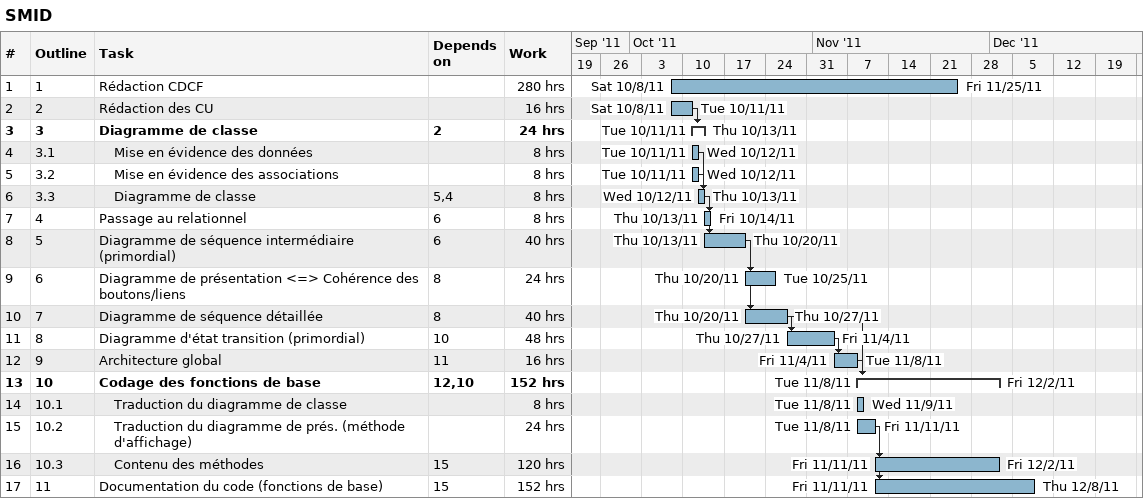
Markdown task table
SMID

| ID | WBS | Task | Start | Finish | Predecessors | Work (h) |
|---|---|---|---|---|---|---|
| 1 | 1 | Rédaction CDCF | 2011-10-08 | 2011-11-25 |  | 280 |
| 2 | 2 | Rédaction des CU | 2011-10-08 | 2011-10-11 |  | 16 |
| 3 | 3 | **Diagramme de classe** | 2011-10-11 | 2011-10-13 | 2 | 24 |
| 4 | 3.1 | Mise en évidence des données | 2011-10-11 | 2011-10-12 |  | 8 |
| 5 | 3.2 | Mise en évidence des associations | 2011-10-11 | 2011-10-12 |  | 8 |
| 6 | 3.3 | Diagramme de classe | 2011-10-12 | 2011-10-13 | 5, 4 | 8 |
| 7 | 4 | Passage au relationnel | 2011-10-13 | 2011-10-14 | 6 | 8 |
| 8 | 5 | Diagramme de séquence intermédiaire (primordial) | 2011-10-13 | 2011-10-20 | 6 | 40 |
| 9 | 6 | Diagramme de présentation <=> Cohérence des boutons/liens | 2011-10-20 | 2011-10-25 | 8 | 24 |
| 10 | 7 | Diagramme de séquence détaillée | 2011-10-20 | 2011-10-27 | 8 | 40 |
| 11 | 8 | Diagramme d'état transition (primordial) | 2011-10-27 | 2011-11-04 | 10 | 48 |
| 12 | 9 | Architecture global | 2011-11-04 | 2011-11-08 | 11 | 16 |
| 13 | 10 | **Codage des fonctions de base** | 2011-11-08 | 2011-12-02 | 12, 10 | 152 |
| 14 | 10.1 | Traduction du diagramme de classe | 2011-11-08 | 2011-11-09 |  | 8 |
| 15 | 10.2 | Traduction du diagramme de prés. (méthode d'affichage) | 2011-11-08 | 2011-11-11 |  | 24 |
| 16 | 10.3 | Contenu des méthodes | 2011-11-11 | 2011-12-02 | 15 | 120 |
| 17 | 11 | Documentation du code (fonctions de base) | 2011-11-11 | 2011-12-08 | 15 | 152 |
